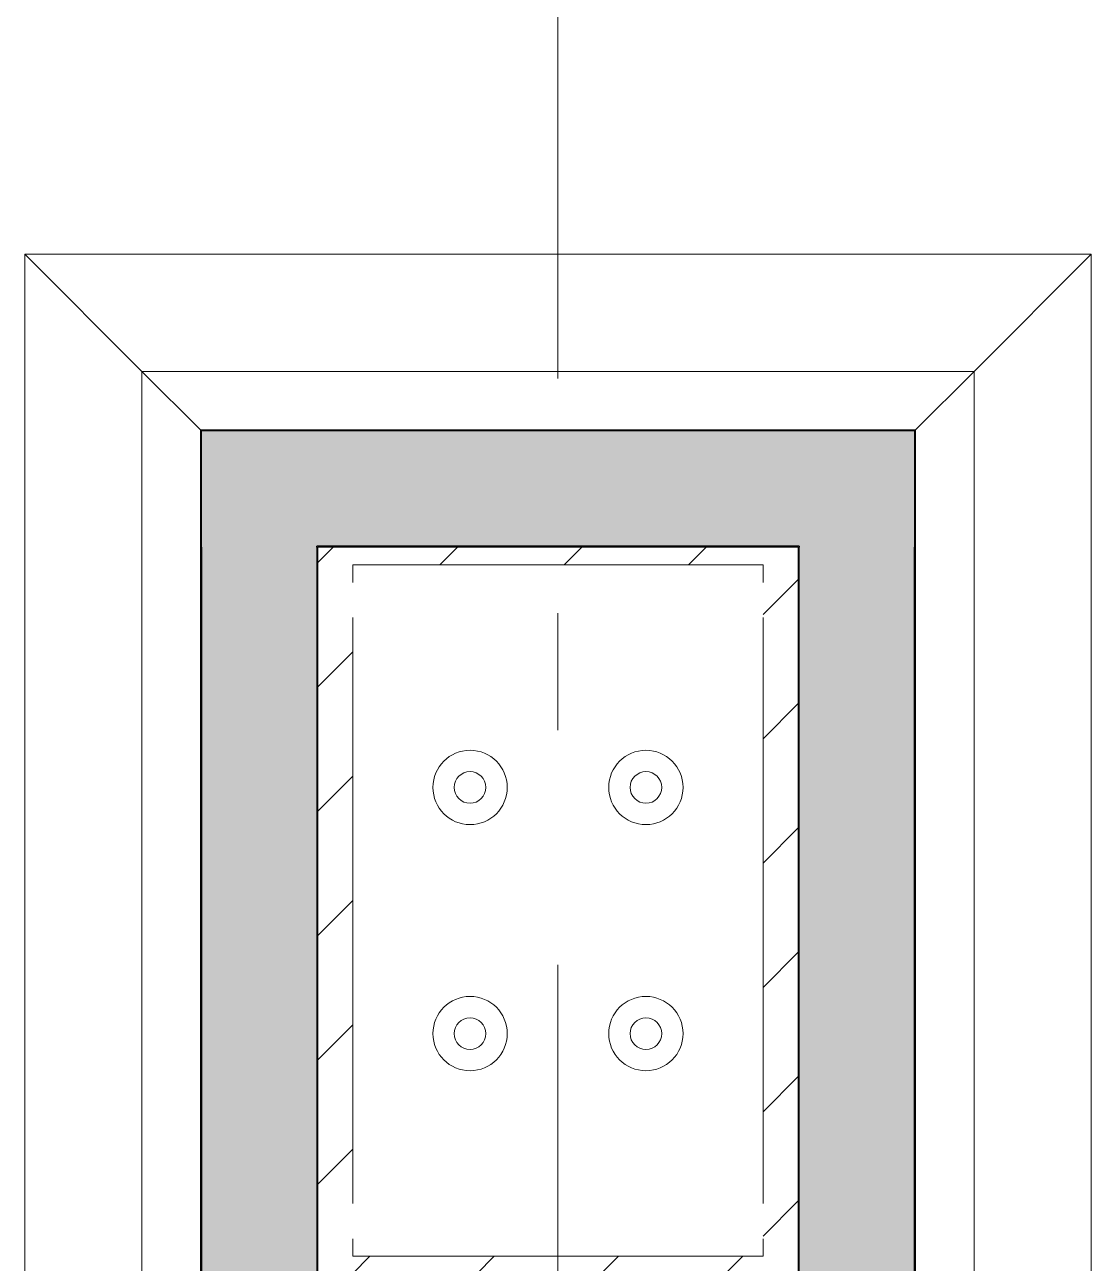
# Model space of a CAD drawing. Header units: millimetres. Extents: x -187347 to 135007, y -6415 to 292048.
# Drawn here: x -33395 to -32485, y 22754 to 23811 of the extents above; entities that cross this region are included whole.
import ezdxf

# ---------------------------------------------------------------- set-up
doc = ezdxf.new("R2010")
doc.units = ezdxf.units.MM
doc.header["$LTSCALE"] = 100
doc.linetypes.add('Z_LINE-CNTR', pattern=[17, 12, -2, 1, -2])
for name, color, linetype, lineweight in [('A-WALL', 7, 'Continuous', 5), ('A-WALL-FNSH', 7, 'Continuous', 5), ('A-WALL-PATT', 7, 'Continuous', 5), ('S-COLS', 7, 'Continuous', 5), ('S-FSTN', 7, 'Continuous', 5), ('S-GRID', 7, 'Continuous', 5)]:
    doc.layers.add(name, color=color, linetype=linetype, lineweight=lineweight)

# ---------------------------------------------------------------- blocks, each defined once
blk = doc.blocks.new('ODE_ST_M3_Base_Plate_Connection___Double_Row_14562_FREE_BOLT_LOD3 - BW430C-30462206-BLOCK WORK - GROUND FLOOR PLAN - FOR SITE')
at = {"layer": 'S-FSTN'}
for p, q in [((-181.3, 295), (-181.3, 280)), ((168.7, 295), (-181.3, 295)), ((168.7, 280), (168.7, 295)), ((-181.3, 250), (-181.3, -250)), ((168.7, -250), (168.7, 250)), ((-181.3, -280), (-181.3, -295)), ((168.7, -295), (168.7, -280)), ((-181.3, -295), (168.7, -295))]:
    blk.add_line(p, q, dxfattribs=at)
blk = doc.blocks.new('Hex Head - 16mmØ BOLT-9650050-BLOCK WORK - GROUND FLOOR PLAN - FOR SITE')
at = {"layer": 'S-FSTN'}
for radius, start, end in [(31.7, 0, 180), (13.5, 0, 180), (31.7, 180, 360), (13.5, 180, 360)]:
    blk.add_arc((9.5, 0), radius, start, end, dxfattribs=at)
blk = doc.blocks.new('Hex Head - 30mmØ BOLT-30457600-BLOCK WORK - GROUND FLOOR PLAN - FOR SITE')
at = {"layer": 'S-FSTN'}
for radius, start, end in [(31.7, 0, 180), (13.5, 0, 180), (31.7, 180, 360), (13.5, 180, 360)]:
    blk.add_arc((9.5, 0), radius, start, end, dxfattribs=at)

msp = doc.modelspace()

# ---------------------------------------------------------------- hatches: boundary and pattern name
at = {"layer": 'A-WALL-PATT', "true_color": 0x30f000}
h = msp.add_hatch(color=80, dxfattribs=at)
h.paths.add_polyline_path([(-33244.1, 22645.8), (-33244.1, 22744.2), (-33244.9, 22744.2), (-33244.9, 22645.8)])
h.paths.add_polyline_path([(-33244.1, 22745), (-33244.1, 23365), (-33244.9, 23365), (-33244.9, 22745)])
h.paths.add_polyline_path([(-33244.1, 23365.8), (-33244.1, 23464.2), (-33244.9, 23464.2), (-33244.9, 23365.8)])
msp.add_hatch(color=80, dxfattribs=at).paths.add_polyline_path([(-33244.1, 23464.2), (-32635.7, 23464.2), (-32635.7, 23465), (-33244.1, 23465)])
at = {"layer": 'A-WALL-PATT'}
h = msp.add_hatch(dxfattribs=at)
h.set_pattern_fill('FP_538', color=256, angle=67.3801, style=0, pattern_type=2)
h.set_pattern_definition([(67.38, (-32935.814, 23384.811), (0.0003, 50.7995), [13.208, -647.192]), (67.38, (-32885.015, 23384.81), (0.0003, 50.7995), [13.208, -647.192]), (67.38, (-32834.214, 23384.811), (0.0003, 50.7995), [13.208, -647.192]), (67.38, (-32783.414, 23384.81), (0.0003, 50.7995), [13.208, -647.192]), (67.38, (-32732.614, 23384.811), (0.0003, 50.79954), [13.208, -647.192]), (112.249, (-32893.142, 23384.81), (0.0002, 50.8004), [12.075, -1195.427]), (112.249, (-32842.342, 23384.811), (0.0002, 50.8004), [12.075, -1195.427]), (112.249, (-32791.542, 23384.81), (0.0002, 50.8004), [12.075, -1195.427]), (112.249, (-32740.742, 23384.811), (0.00024, 50.8004), [12.075, -1195.427]), (112.249, (-32689.942, 23384.81), (0.00024, 50.8004), [12.075, -1195.427]), (112.249, (-32639.142, 23384.811), (0.00024, 50.80037), [12.075, -1195.427]), (112.249, (-32588.342, 23384.81), (0.00024, 50.80037), [12.075, -1195.427]), (112.249, (-32537.542, 23384.811), (0.00024, 50.80037), [12.075, -1195.427]), (112.249, (-32486.742, 23384.811), (0.00024, 50.80037), [12.075, -1195.427]), (247.751, (-32905.842, 23395.987), (-0.0005, 50.8004), [12.075, -1195.427]), (247.751, (-32855.043, 23395.987), (-0.0005, 50.8004), [12.075, -1195.427]), (247.751, (-32804.242, 23395.987), (-0.0005, 50.8004), [12.075, -1195.427]), (247.751, (-32753.442, 23395.987), (-0.0005, 50.8004), [12.075, -1195.427]), (247.751, (-32702.642, 23395.987), (-0.0005, 50.8004), [12.075, -1195.427]), (247.751, (-32651.842, 23395.987), (-0.0005, 50.8004), [12.075, -1195.427]), (247.751, (-32601.042, 23395.987), (-0.0005, 50.80037), [12.075, -1195.427]), (247.751, (-32550.242, 23395.987), (-0.0005, 50.80037), [12.075, -1195.427]), (247.751, (-32499.442, 23395.987), (-0.0005, 50.80037), [12.075, -1195.427]), (292.62, (-32923.622, 23397.003), (-0.0005, 50.7995), [13.208, -647.192]), (292.62, (-32872.822, 23397.003), (-0.0005, 50.7995), [13.208, -647.192]), (292.62, (-32822.022, 23397.003), (-0.00055, 50.7995), [13.208, -647.192]), (292.62, (-32771.222, 23397.003), (-0.00055, 50.7995), [13.208, -647.192]), (292.62, (-32720.422, 23397.003), (-0.00055, 50.79954), [13.208, -647.192]), (81.8701, (-32938.354, 23376.175), (-7e-05, 50.79954), [3.592, -355.618]), (68.1986, (-32937.846, 23379.73), (-0.0002, 50.8005), [5.471, -268.095]), (68.1986, (-32887.046, 23379.731), (-0.0002, 50.8005), [5.471, -268.095]), (291.801, (-32918.542, 23384.81), (0.0004, 50.8005), [5.471, -268.095]), (291.801, (-32867.742, 23384.811), (0.0004, 50.8005), [5.471, -268.095]), (278.1301, (-32916.51, 23379.731), (-0.00017, 50.79954), [3.592, -355.618]), (278.1301, (-32938.354, 23376.175), (-0.00017, 50.79954), [3.592, -355.618]), (296.565, (-32937.846, 23372.619), (-0.0005, 50.7999), [3.408, -110.184]), (315, (-32936.32, 23369.57), (-0.0001, 50.8), [3.592, -68.25]), (326.31, (-32933.782, 23367.03), (-0.0005, 50.8), [1.832, -181.33]), (326.31, (-32882.98, 23367.03), (-0.0005, 50.8), [1.832, -181.33]), (326.31, (-32832.18, 23367.03), (-0.0005, 50.8), [1.832, -181.33]), (341.565, (-32932.26, 23366.015), (0.0002, 50.8), [1.676, -158.967]), (341.565, (-32881.46, 23366.015), (0.0002, 50.8), [1.676, -158.967]), (341.565, (-32830.66, 23366.015), (0.0002, 50.8), [1.676, -158.967]), (341.565, (-32930.734, 23365.507), (0.0002, 50.8), [1.676, -158.967]), (341.565, (-32879.934, 23365.507), (0.0002, 50.8), [1.676, -158.967]), (341.565, (-32829.134, 23365.507), (0.0002, 50.8), [1.676, -158.967]), (0.0001, (-32929.21, 23365), (-0.0001, 50.8), [4.064, -46.736]), (18.435, (-32925.146, 23365), (-0.0005, 50.8), [1.676, -158.967]), (18.435, (-32874.346, 23365), (-0.0005, 50.8), [1.676, -158.967]), (18.435, (-32823.546, 23365), (-0.0005, 50.8), [1.676, -158.967]), (18.435, (-32923.62, 23365.507), (-0.0005, 50.8), [1.676, -158.967]), (18.435, (-32872.82, 23365.507), (-0.0005, 50.8), [1.676, -158.967]), (18.435, (-32822.02, 23365.507), (-0.0005, 50.8), [1.676, -158.967]), (33.69, (-32922.1, 23366.015), (0.0002, 50.8), [1.832, -181.33]), (33.69, (-32871.298, 23366.015), (0.0002, 50.8), [1.832, -181.33]), (33.69, (-32820.5, 23366.015), (0.0002, 50.8), [1.832, -181.33]), (45, (-32920.574, 23367.03), (-0.0001, 50.8), [3.592, -68.25]), (63.435, (-32918.034, 23369.571), (0.0003, 50.7999), [3.408, -110.184]), (81.8701, (-32916.5106, 23372.619), (-7e-05, 50.79954), [3.592, -355.618]), (81.8701, (-32912.954, 23376.1755), (-7e-05, 50.79954), [3.592, -355.618]), (68.1986, (-32912.447, 23379.73), (-0.0002, 50.8005), [5.471, -268.095]), (68.1986, (-32861.646, 23379.731), (-0.0002, 50.8005), [5.471, -268.095]), (291.801, (-32893.142, 23384.81), (0.0004, 50.8005), [5.471, -268.095]), (291.801, (-32842.342, 23384.811), (0.0004, 50.8005), [5.471, -268.095]), (278.1301, (-32891.11, 23379.7315), (-0.00017, 50.79954), [3.592, -355.618]), (278.1301, (-32912.954, 23376.1755), (-0.00017, 50.79954), [3.592, -355.618]), (296.565, (-32912.446, 23372.62), (-0.0005, 50.7999), [3.408, -110.184]), (315, (-32910.922, 23369.57), (-0.0001, 50.8), [3.592, -68.25]), (326.31, (-32908.383, 23367.03), (-0.0005, 50.8), [1.832, -181.33]), (326.31, (-32857.58, 23367.03), (-0.0005, 50.8), [1.832, -181.33]), (326.31, (-32806.782, 23367.03), (-0.0005, 50.8), [1.832, -181.33]), (341.565, (-32906.86, 23366.015), (0.0002, 50.8), [1.676, -158.967]), (341.565, (-32856.06, 23366.015), (0.0002, 50.8), [1.676, -158.967]), (341.565, (-32805.258, 23366.015), (0.0002, 50.8), [1.676, -158.967]), (341.565, (-32905.334, 23365.507), (0.0002, 50.8), [1.676, -158.967]), (341.565, (-32854.535, 23365.507), (0.0002, 50.8), [1.676, -158.967]), (341.565, (-32803.734, 23365.507), (0.0002, 50.8), [1.676, -158.967]), (0.0001, (-32903.81, 23365), (-0.0001, 50.8), [4.064, -46.736]), (18.435, (-32899.746, 23365), (-0.0005, 50.8), [1.676, -158.967]), (18.435, (-32848.946, 23365), (-0.0005, 50.8), [1.676, -158.967]), (18.435, (-32798.146, 23365), (-0.0005, 50.8), [1.676, -158.967]), (18.435, (-32898.22, 23365.507), (-0.0005, 50.8), [1.676, -158.967]), (18.435, (-32847.42, 23365.507), (-0.0005, 50.8), [1.676, -158.967]), (18.435, (-32796.62, 23365.507), (-0.0005, 50.8), [1.676, -158.967]), (33.69, (-32896.7, 23366.015), (0.0002, 50.8), [1.832, -181.33]), (33.69, (-32845.898, 23366.015), (0.0002, 50.8), [1.832, -181.33]), (33.69, (-32795.1, 23366.015), (0.0002, 50.8), [1.832, -181.33]), (45, (-32895.175, 23367.03), (-0.0001, 50.8), [3.592, -68.25]), (63.435, (-32892.634, 23369.57), (0.0003, 50.7999), [3.408, -110.184]), (81.8701, (-32891.1095, 23372.619), (-7e-05, 50.79954), [3.592, -355.618]), (81.8701, (-32925.6535, 23404.623), (-7e-05, 50.79954), [3.592, -355.618]), (63.435, (-32925.146, 23408.18), (0.0003, 50.7999), [3.408, -110.184]), (45, (-32923.622, 23411.227), (-0.0001, 50.8), [3.592, -68.25]), (33.69, (-32921.08, 23413.767), (0.0002, 50.8), [1.832, -181.33]), (33.69, (-32870.282, 23413.767), (0.0002, 50.8), [1.832, -181.33]), (33.69, (-32819.48, 23413.767), (0.0002, 50.8), [1.832, -181.33]), (18.435, (-32919.56, 23414.783), (-0.0005, 50.8), [1.676, -158.967]), (18.435, (-32868.76, 23414.783), (-0.0005, 50.8), [1.676, -158.967]), (18.435, (-32817.958, 23414.783), (-0.0005, 50.8), [1.676, -158.967]), (18.435, (-32918.034, 23415.29), (-0.0005, 50.8), [1.676, -158.967]), (18.435, (-32867.234, 23415.29), (-0.0005, 50.8), [1.676, -158.967]), (18.435, (-32816.434, 23415.29), (-0.0005, 50.8), [1.676, -158.967]), (0.0001, (-32916.51, 23415.8), (-0.0001, 50.8), [4.064, -46.736]), (341.565, (-32912.446, 23415.8), (0.0002, 50.8), [1.676, -158.967]), (341.565, (-32861.647, 23415.8), (0.0002, 50.8), [1.676, -158.967]), (341.565, (-32810.846, 23415.8), (0.0002, 50.8), [1.676, -158.967]), (341.565, (-32910.92, 23415.29), (0.0002, 50.8), [1.676, -158.967]), (341.565, (-32860.12, 23415.29), (0.0002, 50.8), [1.676, -158.967]), (341.565, (-32809.32, 23415.29), (0.0002, 50.8), [1.676, -158.967]), (326.31, (-32909.4, 23414.783), (-0.0005, 50.8), [1.832, -181.33]), (326.31, (-32858.598, 23414.783), (-0.0005, 50.8), [1.832, -181.33]), (326.31, (-32807.8, 23414.783), (-0.0005, 50.8), [1.832, -181.33]), (315, (-32907.874, 23413.767), (-0.0001, 50.8), [3.592, -68.25]), (296.565, (-32905.334, 23411.227), (-0.0005, 50.7999), [3.408, -110.184]), (278.1301, (-32903.8095, 23408.179), (-0.00017, 50.79954), [3.592, -355.618]), (278.1301, (-32925.6535, 23404.623), (-0.00017, 50.79954), [3.592, -355.618]), (290.556, (-32925.146, 23401.067), (-0.0003, 50.8004), [4.34, -429.695]), (290.556, (-32874.346, 23401.067), (-0.0003, 50.8004), [4.34, -429.695]), (290.556, (-32823.546, 23401.067), (-0.0003, 50.8004), [4.34, -429.695]), (68.1986, (-32905.842, 23395.987), (-0.0002, 50.8005), [5.471, -268.095]), (68.1986, (-32855.043, 23395.987), (-0.0002, 50.8005), [5.471, -268.095]), (81.8701, (-32903.81, 23401.067), (-7e-05, 50.79954), [3.592, -355.618]), (0.0001, (-32939.88, 23415.8), (-0.0001, 50.8), [2.032, -48.768]), (341.565, (-32937.846, 23415.8), (0.0002, 50.8), [1.676, -158.967]), (341.565, (-32887.046, 23415.8), (0.0002, 50.8), [1.676, -158.967]), (341.565, (-32836.246, 23415.8), (0.0002, 50.8), [1.676, -158.967]), (341.565, (-32936.32, 23415.29), (0.0002, 50.8), [1.676, -158.967]), (341.565, (-32885.523, 23415.29), (0.0002, 50.8), [1.676, -158.967]), (341.565, (-32834.72, 23415.29), (0.0002, 50.8), [1.676, -158.967]), (326.31, (-32934.8, 23414.783), (-0.0005, 50.8), [1.832, -181.33]), (326.31, (-32883.998, 23414.783), (-0.0005, 50.8), [1.832, -181.33]), (326.31, (-32833.2, 23414.783), (-0.0005, 50.8), [1.832, -181.33]), (315, (-32933.274, 23413.767), (-0.0001, 50.8), [3.592, -68.25]), (296.565, (-32930.734, 23411.227), (-0.0005, 50.7999), [3.408, -110.184]), (278.1301, (-32929.2106, 23408.179), (-0.00017, 50.79954), [3.592, -355.618]), (69.444, (-32930.734, 23397.003), (7e-05, 50.8004), [4.34, -429.695]), (69.444, (-32879.935, 23397.003), (7e-05, 50.8004), [4.34, -429.695]), (69.444, (-32829.134, 23397.003), (7e-05, 50.8004), [4.34, -429.695]), (81.8701, (-32929.21, 23401.0674), (-7e-05, 50.79954), [3.592, -355.618]), (81.8701, (-32900.254, 23404.623), (-7e-05, 50.79954), [3.592, -355.618]), (63.435, (-32899.746, 23408.18), (0.0003, 50.7999), [3.408, -110.184]), (45, (-32898.223, 23411.227), (-0.0001, 50.8), [3.592, -68.25]), (33.69, (-32895.682, 23413.767), (0.0002, 50.8), [1.832, -181.33]), (33.69, (-32844.883, 23413.767), (0.0002, 50.8), [1.832, -181.33]), (33.69, (-32794.08, 23413.767), (0.0002, 50.8), [1.832, -181.33]), (18.435, (-32894.16, 23414.783), (-0.0005, 50.8), [1.676, -158.967]), (18.435, (-32843.36, 23414.783), (-0.0005, 50.8), [1.676, -158.967]), (18.435, (-32792.56, 23414.783), (-0.0005, 50.8), [1.676, -158.967]), (18.435, (-32892.634, 23415.29), (-0.0005, 50.8), [1.676, -158.967]), (18.435, (-32841.834, 23415.29), (-0.0005, 50.8), [1.676, -158.967]), (18.435, (-32791.034, 23415.29), (-0.0005, 50.8), [1.676, -158.967]), (0.0001, (-32891.11, 23415.8), (-0.0001, 50.8), [2.032, -48.768]), (278.1301, (-32900.254, 23404.623), (-0.00017, 50.79954), [3.592, -355.618]), (291.801, (-32899.746, 23401.067), (0.0004, 50.8005), [5.471, -268.095]), (291.801, (-32848.946, 23401.067), (0.0004, 50.8005), [5.471, -268.095])])
h.paths.add_polyline_path([(-32734.1, 23365.8), (-32635.7, 23365.8), (-32635.7, 23464.2), (-33244.1, 23464.2), (-33244.1, 23365.8), (-32905.6, 23365.8)])
at = {"layer": 'A-WALL-PATT', "true_color": 0x30f000}
h = msp.add_hatch(color=80, dxfattribs=at)
h.paths.add_polyline_path([(-32634.9, 22645.8), (-32634.9, 23365), (-32635.7, 23365), (-32635.7, 22645.8)])
h.paths.add_polyline_path([(-32635.7, 23365.8), (-32634.9, 23365.8), (-32634.9, 23464.2), (-32635.7, 23464.2)])
at = {"layer": 'A-WALL-PATT'}
h = msp.add_hatch(dxfattribs=at)
h.set_pattern_fill('FP_541', color=256, angle=67.3801, style=0, pattern_type=2)
h.set_pattern_definition([(157.38, (-33164.69, 23059.063), (-50.7995, 0.0003), [13.208, -647.192]), (157.38, (-33164.69, 23109.863), (-50.7995, 0.0003), [13.208, -647.192]), (157.38, (-33164.69, 23160.663), (-50.7995, 0.0003), [13.208, -647.192]), (157.38, (-33164.69, 23211.463), (-50.7995, 0.0003), [13.208, -647.192]), (157.38, (-33164.69, 23262.263), (-50.79954, 0.0003), [13.208, -647.192]), (202.249, (-33164.69, 23101.735), (-50.8004, 0.0002), [12.075, -1195.427]), (202.249, (-33164.69, 23152.535), (-50.8004, 0.0002), [12.075, -1195.427]), (202.249, (-33164.69, 23203.335), (-50.8004, 0.0002), [12.075, -1195.427]), (202.249, (-33164.69, 23254.135), (-50.8004, 0.00024), [12.075, -1195.427]), (202.249, (-33164.69, 23304.935), (-50.8004, 0.00024), [12.075, -1195.427]), (202.249, (-33164.69, 23355.735), (-50.80037, 0.00024), [12.075, -1195.427]), (202.249, (-33164.69, 23406.535), (-50.80037, 0.00024), [12.075, -1195.427]), (202.249, (-33164.69, 23457.335), (-50.80037, 0.00024), [12.075, -1195.427]), (202.249, (-33164.69, 23508.135), (-50.80037, 0.00024), [12.075, -1195.427]), (337.751, (-33175.866, 23089.035), (-50.8004, -0.0005), [12.075, -1195.427]), (337.751, (-33175.866, 23139.835), (-50.8004, -0.0005), [12.075, -1195.427]), (337.751, (-33175.866, 23190.635), (-50.8004, -0.0005), [12.075, -1195.427]), (337.751, (-33175.866, 23241.435), (-50.8004, -0.0005), [12.075, -1195.427]), (337.751, (-33175.866, 23292.235), (-50.8004, -0.0005), [12.075, -1195.427]), (337.751, (-33175.866, 23343.035), (-50.8004, -0.0005), [12.075, -1195.427]), (337.751, (-33175.866, 23393.835), (-50.80037, -0.0005), [12.075, -1195.427]), (337.751, (-33175.867, 23444.635), (-50.80037, -0.0005), [12.075, -1195.427]), (337.751, (-33175.866, 23495.435), (-50.80037, -0.0005), [12.075, -1195.427]), (22.62, (-33176.882, 23071.255), (-50.7995, -0.0005), [13.208, -647.192]), (22.62, (-33176.882, 23122.055), (-50.7995, -0.0005), [13.208, -647.192]), (22.62, (-33176.882, 23172.855), (-50.7995, -0.00055), [13.208, -647.192]), (22.62, (-33176.882, 23223.655), (-50.7995, -0.00055), [13.208, -647.192]), (22.62, (-33176.883, 23274.455), (-50.79954, -0.00055), [13.208, -647.192]), (171.8701, (-33156.0544, 23056.523), (-50.79954, -7e-05), [3.592, -355.618]), (158.198, (-33159.61, 23057.03), (-50.8005, 0.0002), [5.471, -268.095]), (158.198, (-33159.61, 23107.831), (-50.8005, 0.0002), [5.471, -268.095]), (21.801, (-33164.69, 23076.335), (-50.8005, 0.0004), [5.471, -268.095]), (21.801, (-33164.69, 23127.135), (-50.8005, 0.0004), [5.471, -268.095]), (8.1301, (-33159.6104, 23078.367), (-50.79954, -0.00017), [3.592, -355.618]), (8.1301, (-33156.0544, 23056.523), (-50.79954, -0.00017), [3.592, -355.618]), (26.565, (-33152.498, 23057.031), (-50.7999, -0.0005), [3.408, -110.184]), (45, (-33149.45, 23058.555), (-50.8, -0.0001), [3.592, -68.25]), (56.31, (-33146.91, 23061.095), (-50.8, -0.0005), [1.832, -181.33]), (56.31, (-33146.91, 23111.895), (-50.8, -0.0005), [1.832, -181.33]), (56.31, (-33146.91, 23162.695), (-50.8, -0.0005), [1.832, -181.33]), (71.565, (-33145.894, 23062.62), (-50.8, 0.0002), [1.676, -158.967]), (71.565, (-33145.894, 23113.42), (-50.8, 0.0002), [1.676, -158.967]), (71.565, (-33145.894, 23164.22), (-50.8, 0.0002), [1.676, -158.967]), (71.565, (-33145.386, 23064.143), (-50.8, 0.0002), [1.676, -158.967]), (71.565, (-33145.387, 23114.943), (-50.8, 0.0002), [1.676, -158.967]), (71.565, (-33145.386, 23165.743), (-50.8, 0.0002), [1.676, -158.967]), (90, (-33144.88, 23065.667), (-50.8, -0.0001), [4.064, -46.736]), (108.435, (-33144.878, 23069.73), (-50.8, -0.0005), [1.676, -158.967]), (108.435, (-33144.88, 23120.53), (-50.8, -0.0005), [1.676, -158.967]), (108.435, (-33144.88, 23171.33), (-50.8, -0.0005), [1.676, -158.967]), (108.435, (-33145.386, 23071.255), (-50.8, -0.0005), [1.676, -158.967]), (108.435, (-33145.386, 23122.055), (-50.8, -0.0005), [1.676, -158.967]), (108.435, (-33145.386, 23172.855), (-50.8, -0.0005), [1.676, -158.967]), (123.69, (-33145.895, 23072.78), (-50.8, 0.0002), [1.832, -181.33]), (123.69, (-33145.894, 23123.58), (-50.8, 0.0002), [1.832, -181.33]), (123.69, (-33145.894, 23174.38), (-50.8, 0.0002), [1.832, -181.33]), (135, (-33146.91, 23074.303), (-50.8, -0.0001), [3.592, -68.25]), (153.435, (-33149.45, 23076.843), (-50.7999, 0.0003), [3.408, -110.184]), (171.8701, (-33152.498, 23078.3675), (-50.79954, -7e-05), [3.592, -355.618]), (171.8701, (-33156.054, 23081.923), (-50.79954, -7e-05), [3.592, -355.618]), (158.198, (-33159.61, 23082.431), (-50.8005, 0.0002), [5.471, -268.095]), (158.198, (-33159.61, 23133.231), (-50.8005, 0.0002), [5.471, -268.095]), (21.801, (-33164.69, 23101.735), (-50.8005, 0.0004), [5.471, -268.095]), (21.801, (-33164.69, 23152.535), (-50.8005, 0.0004), [5.471, -268.095]), (8.1301, (-33159.61, 23103.767), (-50.79954, -0.00017), [3.592, -355.618]), (8.1301, (-33156.054, 23081.923), (-50.79954, -0.00017), [3.592, -355.618]), (26.565, (-33152.498, 23082.43), (-50.7999, -0.0005), [3.408, -110.184]), (45, (-33149.45, 23083.955), (-50.8, -0.0001), [3.592, -68.25]), (56.31, (-33146.91, 23086.495), (-50.8, -0.0005), [1.832, -181.33]), (56.31, (-33146.91, 23137.295), (-50.8, -0.0005), [1.832, -181.33]), (56.31, (-33146.91, 23188.095), (-50.8, -0.0005), [1.832, -181.33]), (71.565, (-33145.894, 23088.02), (-50.8, 0.0002), [1.676, -158.967]), (71.565, (-33145.895, 23138.82), (-50.8, 0.0002), [1.676, -158.967]), (71.565, (-33145.894, 23189.62), (-50.8, 0.0002), [1.676, -158.967]), (71.565, (-33145.386, 23089.543), (-50.8, 0.0002), [1.676, -158.967]), (71.565, (-33145.386, 23140.343), (-50.8, 0.0002), [1.676, -158.967]), (71.565, (-33145.386, 23191.143), (-50.8, 0.0002), [1.676, -158.967]), (90, (-33144.88, 23091.067), (-50.8, -0.0001), [4.064, -46.736]), (108.435, (-33144.88, 23095.13), (-50.8, -0.0005), [1.676, -158.967]), (108.435, (-33144.88, 23145.93), (-50.8, -0.0005), [1.676, -158.967]), (108.435, (-33144.88, 23196.73), (-50.8, -0.0005), [1.676, -158.967]), (108.435, (-33145.386, 23096.655), (-50.8, -0.0005), [1.676, -158.967]), (108.435, (-33145.386, 23147.455), (-50.8, -0.0005), [1.676, -158.967]), (108.435, (-33145.386, 23198.255), (-50.8, -0.0005), [1.676, -158.967]), (123.69, (-33145.894, 23098.18), (-50.8, 0.0002), [1.832, -181.33]), (123.69, (-33145.894, 23148.98), (-50.8, 0.0002), [1.832, -181.33]), (123.69, (-33145.894, 23199.78), (-50.8, 0.0002), [1.832, -181.33]), (135, (-33146.91, 23099.703), (-50.8, -0.0001), [3.592, -68.25]), (153.435, (-33149.45, 23102.243), (-50.7999, 0.0003), [3.408, -110.184]), (171.8701, (-33152.498, 23103.767), (-50.79954, -7e-05), [3.592, -355.618]), (171.8701, (-33184.502, 23069.223), (-50.79954, -7e-05), [3.592, -355.618]), (153.435, (-33188.058, 23069.73), (-50.7999, 0.0003), [3.408, -110.184]), (135, (-33191.107, 23071.255), (-50.8, -0.0001), [3.592, -68.25]), (123.69, (-33193.646, 23073.795), (-50.8, 0.0002), [1.832, -181.33]), (123.69, (-33193.647, 23124.595), (-50.8, 0.0002), [1.832, -181.33]), (123.69, (-33193.646, 23175.395), (-50.8, 0.0002), [1.832, -181.33]), (108.435, (-33194.66, 23075.32), (-50.8, -0.0005), [1.676, -158.967]), (108.435, (-33194.663, 23126.12), (-50.8, -0.0005), [1.676, -158.967]), (108.435, (-33194.66, 23176.92), (-50.8, -0.0005), [1.676, -158.967]), (108.435, (-33195.17, 23076.843), (-50.8, -0.0005), [1.676, -158.967]), (108.435, (-33195.17, 23127.643), (-50.8, -0.0005), [1.676, -158.967]), (108.435, (-33195.17, 23178.443), (-50.8, -0.0005), [1.676, -158.967]), (90, (-33195.68, 23078.367), (-50.8, -0.0001), [4.064, -46.736]), (71.565, (-33195.68, 23082.43), (-50.8, 0.0002), [1.676, -158.967]), (71.565, (-33195.68, 23133.23), (-50.8, 0.0002), [1.676, -158.967]), (71.565, (-33195.68, 23184.03), (-50.8, 0.0002), [1.676, -158.967]), (71.565, (-33195.17, 23083.955), (-50.8, 0.0002), [1.676, -158.967]), (71.565, (-33195.17, 23134.755), (-50.8, 0.0002), [1.676, -158.967]), (71.565, (-33195.17, 23185.555), (-50.8, 0.0002), [1.676, -158.967]), (56.31, (-33194.66, 23085.48), (-50.8, -0.0005), [1.832, -181.33]), (56.31, (-33194.66, 23136.28), (-50.8, -0.0005), [1.832, -181.33]), (56.31, (-33194.662, 23187.08), (-50.8, -0.0005), [1.832, -181.33]), (45, (-33193.646, 23087.003), (-50.8, -0.0001), [3.592, -68.25]), (26.565, (-33191.106, 23089.543), (-50.7999, -0.0005), [3.408, -110.184]), (8.1301, (-33188.058, 23091.067), (-50.79954, -0.00017), [3.592, -355.618]), (8.1301, (-33184.502, 23069.223), (-50.79954, -0.00017), [3.592, -355.618]), (20.556, (-33180.946, 23069.73), (-50.8004, -0.0003), [4.34, -429.695]), (20.556, (-33180.946, 23120.531), (-50.8004, -0.0003), [4.34, -429.695]), (20.556, (-33180.946, 23171.331), (-50.8004, -0.0003), [4.34, -429.695]), (158.198, (-33175.866, 23089.035), (-50.8005, 0.0002), [5.471, -268.095]), (158.198, (-33175.866, 23139.835), (-50.8005, 0.0002), [5.471, -268.095]), (171.8701, (-33180.946, 23091.067), (-50.79954, -7e-05), [3.592, -355.618]), (90, (-33195.68, 23055), (-50.8, -0.0001), [2.032, -48.768]), (71.565, (-33195.68, 23057.03), (-50.8, 0.0002), [1.676, -158.967]), (71.565, (-33195.68, 23107.83), (-50.8, 0.0002), [1.676, -158.967]), (71.565, (-33195.68, 23158.63), (-50.8, 0.0002), [1.676, -158.967]), (71.565, (-33195.17, 23058.555), (-50.8, 0.0002), [1.676, -158.967]), (71.565, (-33195.17, 23109.355), (-50.8, 0.0002), [1.676, -158.967]), (71.565, (-33195.17, 23160.155), (-50.8, 0.0002), [1.676, -158.967]), (56.31, (-33194.663, 23060.08), (-50.8, -0.0005), [1.832, -181.33]), (56.31, (-33194.66, 23110.88), (-50.8, -0.0005), [1.832, -181.33]), (56.31, (-33194.66, 23161.68), (-50.8, -0.0005), [1.832, -181.33]), (45, (-33193.646, 23061.603), (-50.8, -0.0001), [3.592, -68.25]), (26.565, (-33191.106, 23064.143), (-50.7999, -0.0005), [3.408, -110.184]), (8.1301, (-33188.058, 23065.6675), (-50.79954, -0.00017), [3.592, -355.618]), (159.444, (-33176.882, 23064.143), (-50.8004, 7e-05), [4.34, -429.695]), (159.444, (-33176.882, 23114.943), (-50.8004, 7e-05), [4.34, -429.695]), (159.444, (-33176.882, 23165.743), (-50.8004, 7e-05), [4.34, -429.695]), (171.8701, (-33180.946, 23065.667), (-50.79954, -7e-05), [3.592, -355.618]), (171.8701, (-33184.502, 23094.623), (-50.79954, -7e-05), [3.592, -355.618]), (153.435, (-33188.058, 23095.13), (-50.7999, 0.0003), [3.408, -110.184]), (135, (-33191.106, 23096.655), (-50.8, -0.0001), [3.592, -68.25]), (123.69, (-33193.646, 23099.195), (-50.8, 0.0002), [1.832, -181.33]), (123.69, (-33193.646, 23149.995), (-50.8, 0.0002), [1.832, -181.33]), (123.69, (-33193.646, 23200.795), (-50.8, 0.0002), [1.832, -181.33]), (108.435, (-33194.66, 23100.72), (-50.8, -0.0005), [1.676, -158.967]), (108.435, (-33194.66, 23151.52), (-50.8, -0.0005), [1.676, -158.967]), (108.435, (-33194.66, 23202.32), (-50.8, -0.0005), [1.676, -158.967]), (108.435, (-33195.17, 23102.243), (-50.8, -0.0005), [1.676, -158.967]), (108.435, (-33195.17, 23153.043), (-50.8, -0.0005), [1.676, -158.967]), (108.435, (-33195.17, 23203.843), (-50.8, -0.0005), [1.676, -158.967]), (90, (-33195.68, 23103.767), (-50.8, -0.0001), [2.032, -48.768]), (8.1301, (-33184.502, 23094.623), (-50.79954, -0.00017), [3.592, -355.618]), (21.801, (-33180.946, 23095.131), (-50.8005, 0.0004), [5.471, -268.095]), (21.801, (-33180.946, 23145.931), (-50.8005, 0.0004), [5.471, -268.095])])
h.paths.add_polyline_path([(-33145.7, 22744.2), (-33145.7, 23365.8), (-33244.1, 23365.8), (-33244.1, 22744.2)])
at = {"layer": 'A-WALL-PATT', "true_color": 0xb8ffa6}
for points in [[(-33144.9, 23365), (-32734.9, 23365), (-32734.1, 23365.8), (-33145.7, 23365.8)], [(-33145.7, 22745), (-33144.9, 22745), (-33144.9, 23365), (-33145.7, 23365), (-33145.7, 22784.6)], [(-32734.1, 22744.2), (-32734.1, 23365), (-32734.9, 23365), (-32734.9, 22745)]]:
    msp.add_hatch(color=71, dxfattribs=at).paths.add_polyline_path(points)
at = {"layer": 'A-WALL-PATT'}
h = msp.add_hatch(dxfattribs=at)
h.set_pattern_fill('FP_539', color=256, angle=67.3801, style=0, pattern_type=2)
h.set_pattern_definition([(337.38, (-32715.066, 23000.935), (50.7995, -0.0003), [13.208, -647.192]), (337.38, (-32715.066, 22950.135), (50.7995, -0.0003), [13.208, -647.192]), (337.38, (-32715.066, 22899.335), (50.7995, -0.0003), [13.208, -647.192]), (337.38, (-32715.066, 22848.535), (50.79954, -0.0003), [13.208, -647.192]), (337.38, (-32715.066, 22797.735), (50.79954, -0.0003), [13.208, -647.192]), (22.249, (-32715.067, 22958.263), (50.8004, -0.0002), [12.075, -1195.427]), (22.249, (-32715.066, 22907.463), (50.8004, -0.0002), [12.075, -1195.427]), (22.249, (-32715.066, 22856.663), (50.8004, -0.00024), [12.075, -1195.427]), (22.249, (-32715.066, 22805.863), (50.8004, -0.00024), [12.075, -1195.427]), (22.249, (-32715.066, 22755.063), (50.80037, -0.00024), [12.075, -1195.427]), (22.249, (-32715.066, 22704.263), (50.80037, -0.00024), [12.075, -1195.427]), (22.249, (-32715.066, 22653.463), (50.80037, -0.00024), [12.075, -1195.427]), (22.249, (-32715.066, 22602.663), (50.80037, -0.00024), [12.075, -1195.427]), (22.249, (-32715.066, 22551.863), (50.80037, -0.00024), [12.075, -1195.427]), (157.751, (-32703.89, 22970.963), (50.8004, 0.0005), [12.075, -1195.427]), (157.751, (-32703.89, 22920.163), (50.8004, 0.0005), [12.075, -1195.427]), (157.751, (-32703.89, 22869.363), (50.8004, 0.0005), [12.075, -1195.427]), (157.751, (-32703.89, 22818.563), (50.8004, 0.0005), [12.075, -1195.427]), (157.751, (-32703.89, 22767.763), (50.8004, 0.0005), [12.075, -1195.427]), (157.751, (-32703.89, 22716.963), (50.80037, 0.0005), [12.075, -1195.427]), (157.751, (-32703.89, 22666.163), (50.80037, 0.0005), [12.075, -1195.427]), (157.751, (-32703.89, 22615.363), (50.80037, 0.0005), [12.075, -1195.427]), (157.751, (-32703.89, 22564.563), (50.80037, 0.00048), [12.075, -1195.427]), (202.62, (-32702.874, 22988.743), (50.7995, 0.0005), [13.208, -647.192]), (202.62, (-32702.874, 22937.943), (50.7995, 0.00055), [13.208, -647.192]), (202.62, (-32702.875, 22887.143), (50.7995, 0.00055), [13.208, -647.192]), (202.62, (-32702.874, 22836.343), (50.79954, 0.00055), [13.208, -647.192]), (202.62, (-32702.874, 22785.543), (50.79954, 0.00055), [13.208, -647.192]), (351.8701, (-32723.7016, 23003.475), (50.79954, 7e-05), [3.592, -355.618]), (338.198, (-32720.146, 23002.967), (50.8005, -0.0002), [5.471, -268.095]), (338.198, (-32720.146, 22952.167), (50.8005, -0.0002), [5.471, -268.095]), (201.801, (-32715.066, 22983.663), (50.8005, -0.0004), [5.471, -268.095]), (201.801, (-32715.066, 22932.863), (50.8005, -0.0004), [5.471, -268.095]), (188.1301, (-32720.1456, 22981.631), (50.79954, 0.00017), [3.592, -355.618]), (188.1301, (-32723.7016, 23003.475), (50.79954, 0.00017), [3.592, -355.618]), (206.565, (-32727.259, 23002.967), (50.7999, 0.0005), [3.408, -110.184]), (225, (-32730.306, 23001.443), (50.8, 0.0001), [3.592, -68.25]), (236.31, (-32732.846, 22998.903), (50.8, 0.0005), [1.832, -181.33]), (236.31, (-32732.846, 22948.103), (50.8, 0.0005), [1.832, -181.33]), (236.31, (-32732.846, 22897.303), (50.8, 0.0005), [1.832, -181.33]), (251.565, (-32733.86, 22997.38), (50.8, -0.0002), [1.676, -158.967]), (251.565, (-32733.86, 22946.58), (50.8, -0.0002), [1.676, -158.967]), (251.565, (-32733.86, 22895.78), (50.8, -0.0002), [1.676, -158.967]), (251.565, (-32734.37, 22995.855), (50.8, -0.0002), [1.676, -158.967]), (251.565, (-32734.37, 22945.055), (50.8, -0.0002), [1.676, -158.967]), (251.565, (-32734.37, 22894.255), (50.8, -0.0002), [1.676, -158.967]), (270, (-32734.88, 22994.33), (50.8, 0.0001), [4.064, -46.736]), (288.435, (-32734.88, 22990.267), (50.8, 0.0005), [1.676, -158.967]), (288.435, (-32734.88, 22939.467), (50.8, 0.0005), [1.676, -158.967]), (288.435, (-32734.88, 22888.667), (50.8, 0.0005), [1.676, -158.967]), (288.435, (-32734.37, 22988.743), (50.8, 0.0005), [1.676, -158.967]), (288.435, (-32734.37, 22937.943), (50.8, 0.0005), [1.676, -158.967]), (288.435, (-32734.37, 22887.143), (50.8, 0.0005), [1.676, -158.967]), (303.69, (-32733.862, 22987.22), (50.8, -0.0002), [1.832, -181.33]), (303.69, (-32733.86, 22936.42), (50.8, -0.0002), [1.832, -181.33]), (303.69, (-32733.862, 22885.62), (50.8, -0.0002), [1.832, -181.33]), (315, (-32732.846, 22985.695), (50.8, 0.0001), [3.592, -68.25]), (333.435, (-32730.306, 22983.155), (50.7999, -0.0003), [3.408, -110.184]), (351.8701, (-32727.2575, 22981.631), (50.79954, 7e-05), [3.592, -355.618]), (351.8701, (-32723.702, 22978.075), (50.79954, 7e-05), [3.592, -355.618]), (338.198, (-32720.146, 22977.567), (50.8005, -0.0002), [5.471, -268.095]), (338.198, (-32720.146, 22926.767), (50.8005, -0.0002), [5.471, -268.095]), (201.801, (-32715.067, 22958.263), (50.8005, -0.0004), [5.471, -268.095]), (201.801, (-32715.066, 22907.463), (50.8005, -0.0004), [5.471, -268.095]), (188.1301, (-32720.146, 22956.231), (50.79954, 0.00017), [3.592, -355.618]), (188.1301, (-32723.702, 22978.075), (50.79954, 0.00017), [3.592, -355.618]), (206.565, (-32727.258, 22977.567), (50.7999, 0.0005), [3.408, -110.184]), (225, (-32730.306, 22976.043), (50.8, 0.0001), [3.592, -68.25]), (236.31, (-32732.846, 22973.503), (50.8, 0.0005), [1.832, -181.33]), (236.31, (-32732.846, 22922.703), (50.8, 0.0005), [1.832, -181.33]), (236.31, (-32732.846, 22871.903), (50.8, 0.0005), [1.832, -181.33]), (251.565, (-32733.86, 22971.98), (50.8, -0.0002), [1.676, -158.967]), (251.565, (-32733.86, 22921.18), (50.8, -0.0002), [1.676, -158.967]), (251.565, (-32733.86, 22870.38), (50.8, -0.0002), [1.676, -158.967]), (251.565, (-32734.37, 22970.455), (50.8, -0.0002), [1.676, -158.967]), (251.565, (-32734.37, 22919.655), (50.8, -0.0002), [1.676, -158.967]), (251.565, (-32734.37, 22868.855), (50.8, -0.0002), [1.676, -158.967]), (270, (-32734.88, 22968.93), (50.8, 0.0001), [4.064, -46.736]), (288.435, (-32734.88, 22964.867), (50.8, 0.0005), [1.676, -158.967]), (288.435, (-32734.88, 22914.067), (50.8, 0.0005), [1.676, -158.967]), (288.435, (-32734.88, 22863.267), (50.8, 0.0005), [1.676, -158.967]), (288.435, (-32734.37, 22963.343), (50.8, 0.0005), [1.676, -158.967]), (288.435, (-32734.37, 22912.543), (50.8, 0.0005), [1.676, -158.967]), (288.435, (-32734.37, 22861.743), (50.8, 0.0005), [1.676, -158.967]), (303.69, (-32733.86, 22961.82), (50.8, -0.0002), [1.832, -181.33]), (303.69, (-32733.862, 22911.02), (50.8, -0.0002), [1.832, -181.33]), (303.69, (-32733.86, 22860.22), (50.8, -0.0002), [1.832, -181.33]), (315, (-32732.846, 22960.295), (50.8, 0.0001), [3.592, -68.25]), (333.435, (-32730.306, 22957.755), (50.7999, -0.0003), [3.408, -110.184]), (351.8701, (-32727.258, 22956.2314), (50.79954, 7e-05), [3.592, -355.618]), (351.8701, (-32695.254, 22990.7754), (50.79954, 7e-05), [3.592, -355.618]), (333.435, (-32691.698, 22990.267), (50.7999, -0.0003), [3.408, -110.184]), (315, (-32688.65, 22988.743), (50.8, 0.0001), [3.592, -68.25]), (303.69, (-32686.11, 22986.203), (50.8, -0.0002), [1.832, -181.33]), (303.69, (-32686.11, 22935.403), (50.8, -0.0002), [1.832, -181.33]), (303.69, (-32686.11, 22884.603), (50.8, -0.0002), [1.832, -181.33]), (288.435, (-32685.094, 22984.68), (50.8, 0.0005), [1.676, -158.967]), (288.435, (-32685.094, 22933.88), (50.8, 0.0005), [1.676, -158.967]), (288.435, (-32685.094, 22883.08), (50.8, 0.0005), [1.676, -158.967]), (288.435, (-32684.586, 22983.155), (50.8, 0.0005), [1.676, -158.967]), (288.435, (-32684.587, 22932.355), (50.8, 0.0005), [1.676, -158.967]), (288.435, (-32684.586, 22881.555), (50.8, 0.0005), [1.676, -158.967]), (270, (-32684.08, 22981.63), (50.8, 0.0001), [4.064, -46.736]), (251.565, (-32684.08, 22977.567), (50.8, -0.0002), [1.676, -158.967]), (251.565, (-32684.078, 22926.767), (50.8, -0.0002), [1.676, -158.967]), (251.565, (-32684.08, 22875.967), (50.8, -0.0002), [1.676, -158.967]), (251.565, (-32684.586, 22976.043), (50.8, -0.0002), [1.676, -158.967]), (251.565, (-32684.586, 22925.243), (50.8, -0.0002), [1.676, -158.967]), (251.565, (-32684.586, 22874.443), (50.8, -0.0002), [1.676, -158.967]), (236.31, (-32685.094, 22974.52), (50.8, 0.0005), [1.832, -181.33]), (236.31, (-32685.094, 22923.72), (50.8, 0.0005), [1.832, -181.33]), (236.31, (-32685.094, 22872.92), (50.8, 0.0005), [1.832, -181.33]), (225, (-32686.11, 22972.995), (50.8, 0.0001), [3.592, -68.25]), (206.565, (-32688.65, 22970.455), (50.7999, 0.0005), [3.408, -110.184]), (188.1301, (-32691.698, 22968.9314), (50.79954, 0.00017), [3.592, -355.618]), (188.1301, (-32695.254, 22990.7754), (50.79954, 0.00017), [3.592, -355.618]), (200.556, (-32698.81, 22990.267), (50.8004, 0.0003), [4.34, -429.695]), (200.556, (-32698.81, 22939.467), (50.8004, 0.0003), [4.34, -429.695]), (200.556, (-32698.81, 22888.667), (50.8004, 0.0003), [4.34, -429.695]), (338.198, (-32703.89, 22970.963), (50.8005, -0.0002), [5.471, -268.095]), (338.198, (-32703.89, 22920.163), (50.8005, -0.0002), [5.471, -268.095]), (351.8701, (-32698.81, 22968.931), (50.79954, 7e-05), [3.592, -355.618]), (270, (-32684.08, 23005), (50.8, 0.0001), [2.032, -48.768]), (251.565, (-32684.08, 23002.967), (50.8, -0.0002), [1.676, -158.967]), (251.565, (-32684.08, 22952.167), (50.8, -0.0002), [1.676, -158.967]), (251.565, (-32684.08, 22901.367), (50.8, -0.0002), [1.676, -158.967]), (251.565, (-32684.586, 23001.443), (50.8, -0.0002), [1.676, -158.967]), (251.565, (-32684.586, 22950.643), (50.8, -0.0002), [1.676, -158.967]), (251.565, (-32684.586, 22899.843), (50.8, -0.0002), [1.676, -158.967]), (236.31, (-32685.094, 22999.92), (50.8, 0.0005), [1.832, -181.33]), (236.31, (-32685.094, 22949.12), (50.8, 0.0005), [1.832, -181.33]), (236.31, (-32685.094, 22898.32), (50.8, 0.0005), [1.832, -181.33]), (225, (-32686.11, 22998.395), (50.8, 0.0001), [3.592, -68.25]), (206.565, (-32688.65, 22995.855), (50.7999, 0.0005), [3.408, -110.184]), (188.1301, (-32691.6975, 22994.331), (50.79954, 0.00017), [3.592, -355.618]), (339.444, (-32702.874, 22995.855), (50.8004, -7e-05), [4.34, -429.695]), (339.444, (-32702.874, 22945.055), (50.8004, -7e-05), [4.34, -429.695]), (339.444, (-32702.874, 22894.255), (50.8004, -7e-05), [4.34, -429.695]), (351.8701, (-32698.81, 22994.3306), (50.79954, 7e-05), [3.592, -355.618]), (351.8701, (-32695.254, 22965.375), (50.79954, 7e-05), [3.592, -355.618]), (333.435, (-32691.698, 22964.867), (50.7999, -0.0003), [3.408, -110.184]), (315, (-32688.65, 22963.343), (50.8, 0.0001), [3.592, -68.25]), (303.69, (-32686.11, 22960.803), (50.8, -0.0002), [1.832, -181.33]), (303.69, (-32686.11, 22910.003), (50.8, -0.0002), [1.832, -181.33]), (303.69, (-32686.11, 22859.203), (50.8, -0.0002), [1.832, -181.33]), (288.435, (-32685.094, 22959.28), (50.8, 0.0005), [1.676, -158.967]), (288.435, (-32685.094, 22908.48), (50.8, 0.0005), [1.676, -158.967]), (288.435, (-32685.094, 22857.68), (50.8, 0.0005), [1.676, -158.967]), (288.435, (-32684.586, 22957.755), (50.8, 0.0005), [1.676, -158.967]), (288.435, (-32684.586, 22906.955), (50.8, 0.0005), [1.676, -158.967]), (288.435, (-32684.586, 22856.155), (50.8, 0.0005), [1.676, -158.967]), (270, (-32684.08, 22956.23), (50.8, 0.0001), [2.032, -48.768]), (188.1301, (-32695.254, 22965.375), (50.79954, 0.00017), [3.592, -355.618]), (201.801, (-32698.81, 22964.867), (50.8005, -0.0004), [5.471, -268.095]), (201.801, (-32698.81, 22914.067), (50.8005, -0.0004), [5.471, -268.095])])
h.paths.add_polyline_path([(-32734.1, 22645.8), (-32635.7, 22645.8), (-32635.7, 23365.8), (-32734.1, 23365.8), (-32734.1, 22744.2)])
at = {"layer": 'S-COLS'}
h = msp.add_hatch(dxfattribs=at)
h.set_pattern_fill('FP_1528', color=256, style=0, pattern_type=2)
h.set_pattern_definition([(45, (-212939.88, 104055), (-53.03301, 53.03301), [])])
h.paths.add_polyline_path([(-32734.9, 22745), (-32734.9, 23365), (-33144.9, 23365), (-33144.9, 22745), (-32764.9, 22745)])
h.paths.add_polyline_path([(-32764.9, 22760), (-33114.9, 22760), (-33114.9, 23350), (-32764.9, 23350), (-32764.9, 22775)])

# ---------------------------------------------------------------- linework, layer by layer
at = {"layer": 'A-WALL'}
for p, q in [((-33294.9, 23515), (-33394.9, 23615)), ((-33394.9, 23615), (-33294.9, 23515)), ((-32484.9, 23615), (-33394.9, 23615)), ((-33394.9, 23615), (-33394.9, 22495)), ((-32484.9, 23615), (-32584.9, 23515)), ((-32584.9, 23515), (-32484.9, 23615)), ((-32484.9, 22495), (-32484.9, 23615)), ((-33244.1, 23464.2), (-33294.9, 23515)), ((-33294.9, 23515), (-33244.1, 23464.2)), ((-32584.9, 23515), (-33294.9, 23515)), ((-33294.9, 23515), (-33294.9, 22595)), ((-32584.9, 23515), (-32635.7, 23464.2)), ((-32635.7, 23464.2), (-32584.9, 23515)), ((-32584.9, 22595), (-32584.9, 23515)), ((-33244.1, 23465), (-33244.9, 23465)), ((-33244.9, 23465), (-33244.9, 23464.2)), ((-32634.9, 23465), (-32635.7, 23465)), ((-32634.9, 23464.2), (-32634.9, 23465))]:
    msp.add_line(p, q, dxfattribs=at)
at = {"layer": 'A-WALL', "lineweight": 25}
for p, q in [((-33244.9, 23464.2), (-33244.9, 23365.8)), ((-33244.1, 23464.2), (-33244.9, 23464.2)), ((-33244.1, 23464.2), (-33244.1, 23465)), ((-32635.7, 23464.2), (-33244.1, 23464.2)), ((-33244.1, 23365.8), (-33244.1, 23464.2)), ((-32635.7, 23465), (-32635.7, 23464.2)), ((-32634.9, 23464.2), (-32635.7, 23464.2)), ((-32635.7, 23464.2), (-32635.7, 23365.8)), ((-32634.9, 23365.8), (-32634.9, 23464.2)), ((-33244.9, 23365.8), (-33244.9, 23365)), ((-33244.9, 23365.8), (-33244.1, 23365.8)), ((-33244.1, 23365), (-33244.1, 23365.8)), ((-33244.1, 23365), (-33244.1, 22745)), ((-32734.1, 23365.8), (-33145.7, 23365.8)), ((-33145.7, 23365), (-33145.7, 23365.8)), ((-33145.7, 23365), (-33145.7, 22745)), ((-32734.1, 23365.8), (-32734.1, 23365)), ((-32734.1, 22744.2), (-32734.1, 23365)), ((-32635.7, 23365.8), (-32635.7, 23365)), ((-32635.7, 23365.8), (-32634.9, 23365.8)), ((-32635.7, 22645.8), (-32635.7, 23365)), ((-32634.9, 23365), (-32634.9, 23365.8))]:
    msp.add_line(p, q, dxfattribs=at)
at = {"layer": 'A-WALL-FNSH'}
for p, q in [((-32634.9, 23465), (-33244.9, 23465)), ((-33244.9, 23465), (-33244.9, 23464.2)), ((-32634.9, 23464.2), (-32634.9, 23465)), ((-33244.9, 23365.8), (-33244.9, 23365)), ((-33244.9, 23365), (-33244.9, 22745)), ((-33144.9, 23365), (-32734.9, 23365)), ((-33144.9, 22745), (-33144.9, 23365)), ((-32734.9, 23365), (-32734.9, 22745)), ((-32634.9, 23365), (-32634.9, 23365.8)), ((-32634.9, 22645), (-32634.9, 23365))]:
    msp.add_line(p, q, dxfattribs=at)
at = {"layer": 'S-GRID', "color": 152, "linetype": 'Z_LINE-CNTR'}
msp.add_line((-32939.9, 111408.8), (-32939.9, -6038.2), dxfattribs=at)

# ---------------------------------------------------------------- block references
at = {"layer": 'S-FSTN', "lineweight": 5, "rotation": 180}
msp.add_blockref('ODE_ST_M3_Base_Plate_Connection___Double_Row_14562_FREE_BOLT_LOD3 - BW430C-30462206-BLOCK WORK - GROUND FLOOR PLAN - FOR SITE', (-32946.2, 23055), dxfattribs=at)
at = {"layer": 'S-FSTN', "lineweight": 5, "extrusion": (0, 0, -1)}
for name, p in [('Hex Head - 16mmØ BOLT-9650050-BLOCK WORK - GROUND FLOOR PLAN - FOR SITE', (33005.4, 23160)), ('Hex Head - 30mmØ BOLT-30457600-BLOCK WORK - GROUND FLOOR PLAN - FOR SITE', (32855.4, 23160)), ('Hex Head - 16mmØ BOLT-9650050-BLOCK WORK - GROUND FLOOR PLAN - FOR SITE', (33005.4, 22950)), ('Hex Head - 30mmØ BOLT-30457600-BLOCK WORK - GROUND FLOOR PLAN - FOR SITE', (32855.4, 22950))]:
    msp.add_blockref(name, p, dxfattribs=at)

doc.saveas('drawing.dxf')
